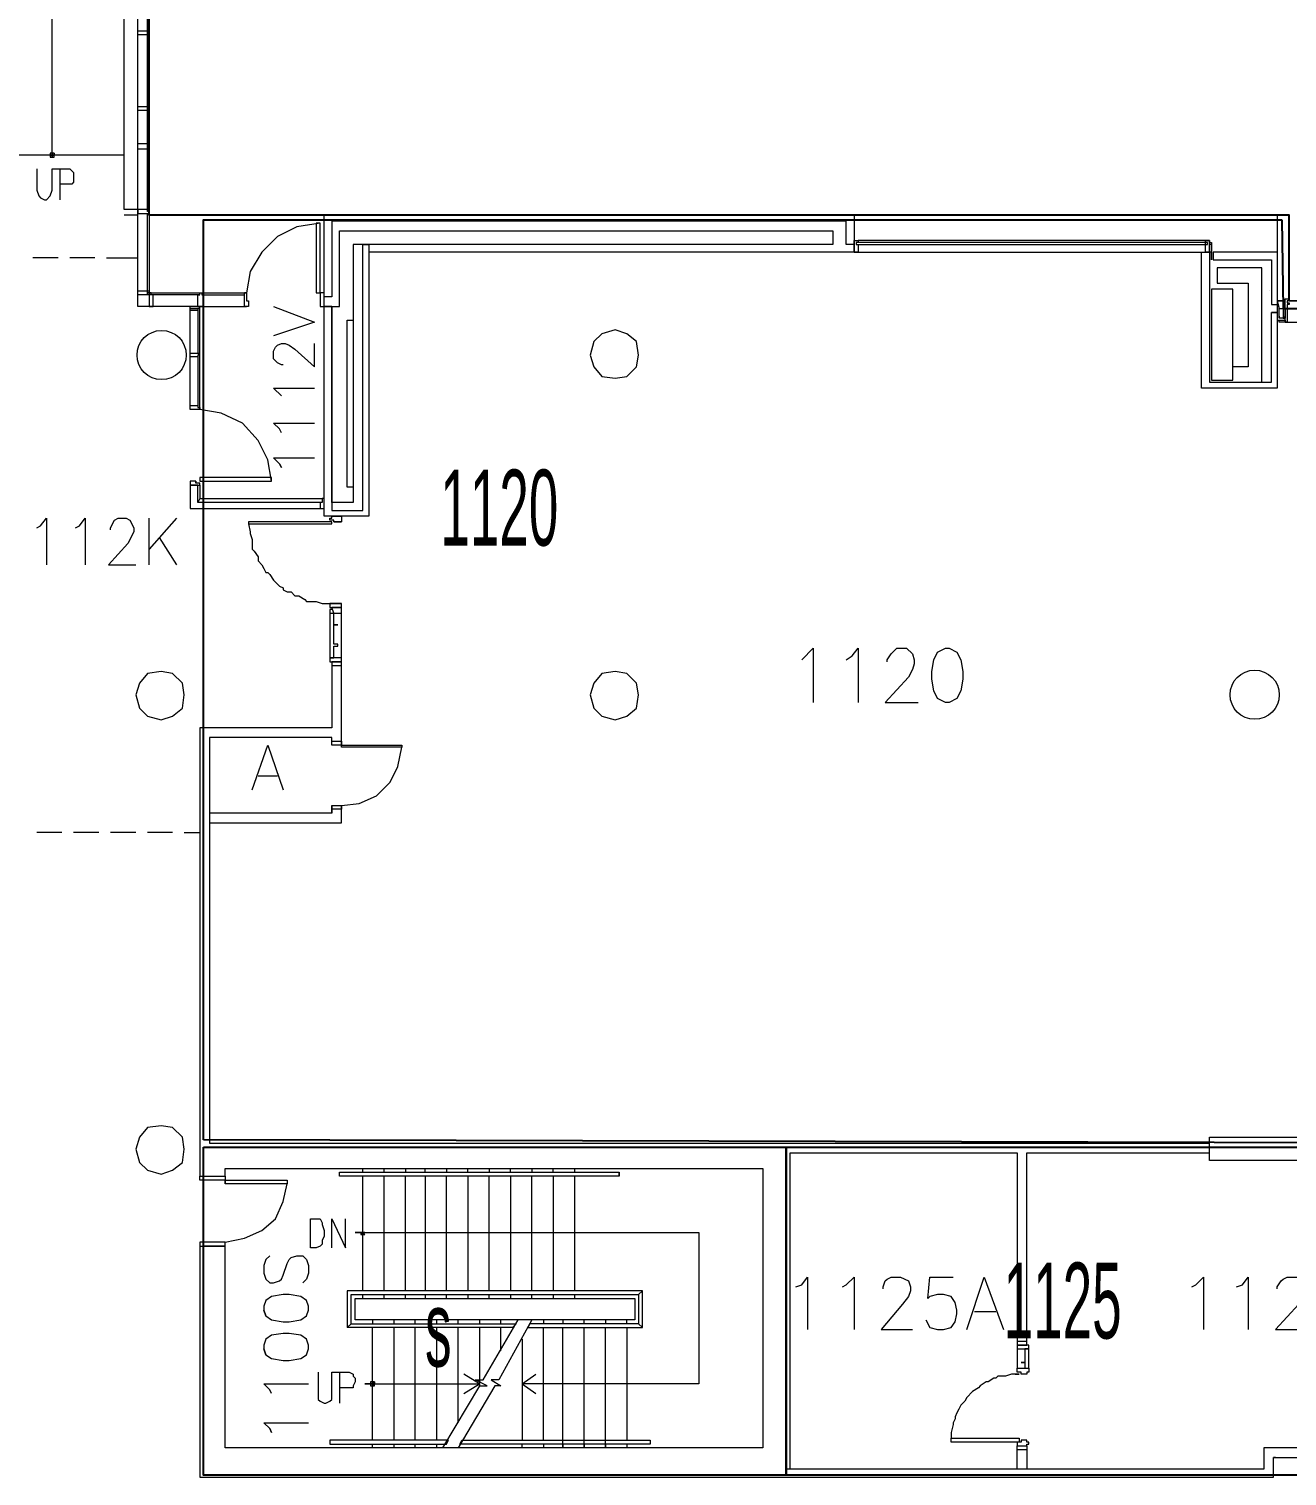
# Model space of a CAD drawing. Header units: metres. Extents: x 3 to 116, y 0 to 119.
# Drawn here: x 73.01 to 89.59, y 72.93 to 92.01 of the extents above; entities that cross this region are included whole.
import ezdxf

# ---------------------------------------------------------------- set-up
doc = ezdxf.new("R2010")
doc.units = ezdxf.units.M
doc.layers.add('Outside', color=7, linetype='Continuous')
doc.layers.add('PDF_Geometry', color=7, linetype='Continuous', transparency=0.8)
doc.styles.get("Standard").update_dxf_attribs({"font": 'arial.ttf', "width": 0.5, "height": 0.5})

msp = doc.modelspace()

# ---------------------------------------------------------------- linework, layer by layer
for points in [[(75.31, 77.365), (75.31, 89.49), (89.516, 89.49)], [(89.516, 89.49), (89.534, 88.322), (91.954, 88.322), (91.954, 77.321), (75.31, 77.365)]]:
    msp.add_lwpolyline(points)
for points in [[(75.31, 77.27), (82.985, 77.27), (82.985, 72.947), (75.31, 72.947)], [(82.985, 77.27), (92.655, 77.27), (92.655, 72.947), (82.985, 72.947)]]:
    msp.add_lwpolyline(points, close=True)
at = {"layer": 'Outside'}
msp.add_lwpolyline([(92.232, 88.408), (89.611, 88.424), (89.611, 89.55), (74.594, 89.55), (74.594, 96.457), (76.18, 96.457), (76.18, 96.215), (77.024, 95.408), (78.61, 95.382), (79.48, 96.201), (79.48, 96.508), (81.552, 96.508), (81.552, 98.989), (90.404, 98.913, 0.420713), (91.632, 100.115), (91.658, 101.292), (94.011, 101.266), (94.037, 107.022), (92.092, 107.048), (92.092, 118.074), (69.324, 118.074), (69.324, 82.054)], format="xyb", dxfattribs=at)
at = {"layer": 'PDF_Geometry', "lineweight": 5}
for points in [[(74.441, 89.626), (74.261, 89.626), (74.261, 96.482), (74.261, 104.541), (74.594, 104.541), (74.594, 104.464), (77.638, 104.439), (77.638, 103.748), (77.51, 103.748), (77.51, 104.285), (74.568, 104.311), (74.568, 101.676), (74.645, 101.676)], [(73.315, 90.343), (73.315, 98.785), (73.443, 98.606)], [(75.259, 88.322), (75.234, 88.322), (75.234, 88.296), (75.131, 88.296), (75.131, 88.347), (75.259, 88.347), (75.234, 88.347), (74.441, 88.347), (74.441, 96.406)], [(74.594, 96.431), (74.594, 88.526), (75.873, 88.526)], [(74.568, 89.601), (74.568, 94.947)], [(74.261, 90.343), (72.496, 90.343)], [(73.34, 90.368), (73.34, 90.343), (73.34, 90.368), (73.289, 90.368), (73.289, 90.317), (73.34, 90.317), (73.34, 90.343), (73.315, 90.343), (73.315, 90.317), (73.315, 90.343), (73.34, 90.343), (73.315, 90.343), (73.315, 90.368), (73.315, 90.343), (73.289, 90.343), (73.315, 90.343), (73.315, 90.317)], [(73.11, 90.164), (73.11, 89.882), (73.136, 89.805), (73.161, 89.78), (73.213, 89.754), (73.238, 89.754), (73.289, 89.805), (73.315, 89.882), (73.315, 90.164), (73.417, 90.164), (73.417, 89.754)], [(73.417, 90.164), (73.545, 90.164), (73.596, 90.112), (73.596, 89.984), (73.571, 89.959), (73.417, 89.959)], [(74.441, 89.55), (74.261, 89.55)], [(75.259, 88.501), (74.568, 88.501), (74.568, 89.575), (74.594, 89.575), (74.594, 89.601), (74.568, 89.601), (74.568, 89.626), (74.441, 89.626), (74.441, 89.575), (74.568, 89.575)], [(76.845, 89.447), (76.794, 89.447), (76.794, 88.526), (76.845, 88.526), (76.845, 89.447), (76.538, 89.396), (76.282, 89.268), (76.078, 89.064), (75.924, 88.808), (75.873, 88.526), (75.848, 88.526), (75.873, 88.526), (75.873, 88.424), (75.899, 88.424), (75.899, 88.347), (75.848, 88.347), (75.848, 88.526)], [(83.88, 89.55), (89.457, 89.55), (89.457, 89.064), (89.457, 88.373)], [(76.999, 88.347), (77.101, 88.347), (77.101, 89.345), (83.599, 89.345), (83.599, 89.166), (77.28, 89.166), (77.28, 88.168)], [(77.408, 89.166), (77.485, 89.166)], [(83.932, 89.064), (83.88, 89.064), (83.88, 89.217), (83.932, 89.217), (83.932, 89.191), (83.906, 89.191), (83.906, 89.166), (83.932, 89.166), (83.932, 89.064), (83.88, 89.064), (88.511, 89.064), (88.562, 89.064), (88.562, 89.217), (88.562, 89.191)], [(83.932, 89.166), (88.511, 89.166), (88.511, 89.191), (83.906, 89.191)], [(88.588, 89.064), (88.588, 88.961), (88.588, 89.064), (88.588, 88.961), (88.588, 89.166), (88.562, 89.166), (88.562, 89.191), (88.588, 89.191), (88.588, 89.064), (88.511, 89.064), (88.511, 89.166), (88.536, 89.166), (88.536, 89.191), (88.511, 89.191), (88.511, 89.217), (88.562, 89.217), (88.511, 89.217), (83.932, 89.217)], [(73.392, 88.987), (73.059, 88.987)], [(73.878, 88.987), (73.545, 88.987)], [(74.031, 88.987), (74.441, 88.987)], [(83.88, 89.064), (77.485, 89.064)], [(88.46, 89.064), (88.562, 89.064)], [(89.457, 89.064), (88.613, 89.064), (88.613, 88.961), (89.381, 88.961), (89.381, 88.373), (89.457, 88.373), (89.457, 88.27), (89.381, 88.27)], [(89.253, 87.349), (89.253, 88.859), (88.664, 88.859), (88.664, 88.654), (89.074, 88.654), (89.074, 87.554), (88.869, 87.554)], [(74.594, 88.501), (74.594, 88.347), (74.645, 88.347), (74.645, 88.501), (74.62, 88.501), (74.62, 88.526), (74.594, 88.526), (74.594, 88.501), (74.441, 88.501), (74.441, 88.552), (74.594, 88.552), (74.594, 88.526), (74.568, 88.526), (74.568, 88.501)], [(75.285, 88.501), (75.848, 88.501)], [(89.355, 88.552), (89.355, 88.552)], [(76.206, 86.045), (76.155, 86.326), (76.027, 86.582), (75.822, 86.812), (75.541, 86.94), (75.259, 86.991), (75.259, 87.017), (75.259, 86.991), (75.131, 86.991), (75.131, 87.042), (75.234, 87.042), (75.234, 87.017), (75.259, 87.017), (75.259, 86.991), (75.131, 86.991), (75.131, 87.042), (75.234, 87.042), (75.234, 87.017), (75.259, 87.017), (75.259, 88.347), (75.31, 88.347), (75.873, 88.347)], [(75.131, 87.042), (75.131, 88.322), (75.234, 88.322), (75.234, 87.733)], [(76.231, 88.347), (76.769, 88.143), (76.231, 87.963)], [(77.28, 85.968), (77.203, 85.968), (77.203, 88.168), (77.28, 88.168), (77.28, 85.763), (77.203, 85.763), (76.999, 85.763), (76.999, 88.347), (76.896, 88.347)], [(89.457, 88.424), (89.56, 88.424), (89.457, 88.424), (89.483, 88.322), (89.56, 88.322), (89.534, 88.322), (89.56, 88.322), (89.56, 88.194), (89.534, 88.194), (89.56, 88.194), (89.56, 88.219), (89.534, 88.194), (89.483, 88.194), (89.483, 88.219), (89.483, 88.194), (89.483, 88.322), (89.534, 88.322), (89.534, 88.194), (89.483, 88.194), (89.483, 88.322)], [(89.56, 88.143), (89.585, 88.143), (89.56, 88.143), (89.56, 88.45), (89.611, 88.45), (89.611, 88.424), (89.585, 88.424), (89.585, 88.398), (89.611, 88.398), (89.611, 88.373), (89.585, 88.373), (89.585, 88.143), (90.89, 88.143), (90.89, 88.45), (90.839, 88.45), (90.839, 88.424), (90.864, 88.424), (90.864, 88.398), (90.839, 88.398), (90.839, 88.373), (90.864, 88.373), (90.864, 88.143)], [(89.457, 88.168), (89.56, 88.168), (89.56, 88.143), (89.483, 88.143), (89.483, 88.168)], [(75.259, 87.708), (75.234, 87.708), (75.234, 87.682), (75.131, 87.682), (75.131, 87.733), (75.259, 87.733), (75.234, 87.708), (75.234, 87.042)], [(76.359, 87.58), (76.334, 87.58), (76.282, 87.605), (76.231, 87.656), (76.231, 87.759), (76.257, 87.81), (76.282, 87.836), (76.334, 87.861), (76.385, 87.861), (76.436, 87.836), (76.513, 87.784), (76.769, 87.554), (76.769, 87.861)], [(76.334, 87.17), (76.231, 87.273), (76.769, 87.273)], [(76.334, 86.684), (76.308, 86.736), (76.231, 86.812), (76.769, 86.812)], [(76.308, 86.275), (76.334, 86.224), (76.308, 86.275), (76.231, 86.352), (76.769, 86.352)], [(75.208, 86.045), (75.208, 86.019), (75.208, 86.045), (75.131, 86.045), (75.131, 85.994), (75.259, 85.994), (75.259, 86.019), (75.208, 86.019)], [(75.259, 85.994), (75.259, 85.815), (75.234, 85.763), (75.234, 85.994), (75.131, 85.994), (75.131, 85.687), (76.845, 85.687)], [(75.259, 85.815), (76.871, 85.815), (76.871, 85.763), (75.234, 85.763)], [(73.11, 85.431), (73.161, 85.456), (73.238, 85.559), (73.238, 84.945)], [(73.622, 85.431), (73.673, 85.456), (73.75, 85.559), (73.75, 84.945)], [(74.082, 85.405), (74.082, 85.431), (74.134, 85.533), (74.185, 85.559), (74.287, 85.559), (74.338, 85.533), (74.389, 85.431), (74.389, 85.38), (74.313, 85.226), (74.057, 84.945), (74.415, 84.945)], [(74.594, 84.945), (74.594, 85.559)], [(74.952, 85.559), (74.594, 85.149)], [(75.899, 85.508), (75.899, 85.482), (76.999, 85.482), (76.999, 85.508), (75.899, 85.508), (75.899, 85.482), (75.924, 85.38), (75.924, 85.354), (75.95, 85.277), (75.95, 85.149), (75.975, 85.124), (76.027, 85.047), (76.027, 84.996), (76.078, 84.945), (76.103, 84.894), (76.129, 84.842), (76.155, 84.842), (76.18, 84.817), (76.231, 84.74), (76.308, 84.663), (76.359, 84.638), (76.359, 84.612), (76.41, 84.587), (76.462, 84.587), (76.513, 84.535), (76.564, 84.535), (76.641, 84.484), (76.666, 84.459), (76.794, 84.459), (76.871, 84.433), (77.127, 84.433), (76.973, 84.433), (76.973, 84.382), (77.127, 84.382), (77.127, 84.433)], [(77.024, 85.508), (77.127, 85.508), (77.024, 85.508), (77.024, 85.533), (76.973, 85.533), (76.973, 85.559), (76.999, 85.559), (76.999, 85.584), (77.127, 85.584), (77.127, 85.508)], [(74.722, 85.303), (74.952, 84.945)], [(76.973, 84.305), (76.973, 83.717), (77.024, 83.717), (77.024, 83.87), (77.076, 83.87), (77.076, 83.896), (77.024, 83.896), (77.024, 84.152), (77.076, 84.152), (77.024, 84.152), (77.024, 84.305), (76.999, 84.382), (76.999, 84.356), (76.973, 84.356), (76.973, 84.305), (77.127, 84.305), (77.127, 84.382), (76.999, 84.382)], [(77.127, 83.717), (77.127, 84.305)], [(83.19, 83.691), (83.343, 83.845), (83.343, 83.128)], [(83.778, 83.691), (83.855, 83.742), (83.932, 83.845), (83.932, 83.128)], [(84.315, 83.666), (84.315, 83.691), (84.367, 83.768), (84.443, 83.845), (84.571, 83.845), (84.648, 83.768), (84.674, 83.691), (84.674, 83.64), (84.648, 83.563), (84.597, 83.461), (84.29, 83.128), (84.725, 83.128)], [(76.999, 82.617), (77.127, 82.617), (77.127, 82.566), (77.127, 83.666), (76.999, 83.666), (76.999, 82.796), (75.259, 82.796), (75.259, 76.886)], [(77.127, 83.666), (76.999, 83.666), (77.127, 83.666), (77.127, 83.717), (76.973, 83.717), (76.973, 83.666), (76.999, 83.666)], [(77.127, 83.614), (76.999, 83.614)], [(77.127, 82.54), (77.127, 82.566), (76.999, 82.566), (76.999, 82.668), (75.387, 82.668), (75.387, 77.321), (88.562, 77.321)], [(76.999, 81.67), (75.387, 81.67), (75.387, 81.542), (77.127, 81.542), (77.127, 81.773), (77.357, 81.798), (77.587, 81.9), (77.766, 82.08), (77.869, 82.284), (77.92, 82.54)], [(75.95, 81.977), (76.155, 82.566), (76.359, 81.977)], [(76.282, 82.156), (76.027, 82.156)], [(76.999, 81.773), (76.999, 81.67), (76.999, 81.773), (77.127, 81.773), (77.127, 81.721), (76.999, 81.721)], [(73.443, 81.414), (73.11, 81.414)], [(73.929, 81.414), (73.596, 81.414)], [(74.415, 81.414), (74.082, 81.414)], [(74.901, 81.414), (74.568, 81.414)], [(75.055, 81.414), (75.259, 81.414)], [(83.036, 73.023), (83.036, 77.193), (86.029, 77.193), (86.029, 74.661), (86.157, 74.661), (86.157, 77.193), (88.562, 77.193)], [(77.408, 76.937), (77.408, 76.989)], [(77.408, 75.377), (77.408, 76.886)], [(77.689, 76.937), (77.689, 76.989)], [(77.689, 75.377), (77.689, 76.886)], [(77.971, 76.989), (77.971, 76.937)], [(77.971, 75.377), (77.971, 76.886)], [(78.227, 76.937), (78.227, 76.989)], [(78.227, 76.886), (78.227, 75.377)], [(78.508, 76.989), (78.508, 76.937)], [(78.508, 75.377), (78.508, 76.886)], [(78.79, 76.937), (78.79, 76.989)], [(78.79, 76.886), (78.79, 75.377)], [(79.071, 76.989), (79.071, 76.937)], [(79.071, 75.377), (79.071, 76.886)], [(79.352, 76.937), (79.352, 76.989)], [(79.352, 76.886), (79.352, 75.377)], [(79.634, 76.989), (79.634, 76.937)], [(79.634, 75.377), (79.634, 76.886)], [(79.915, 76.937), (79.915, 76.989)], [(79.915, 76.886), (79.915, 75.377)], [(80.197, 76.989), (80.197, 76.937)], [(80.197, 76.886), (80.197, 75.377)], [(80.785, 76.886), (80.785, 76.937)], [(75.592, 76.835), (75.592, 76.784)], [(75.592, 76.016), (75.848, 76.068), (76.078, 76.17), (76.257, 76.323), (76.359, 76.554), (76.41, 76.784)], [(76.999, 75.94), (76.999, 76.323), (77.178, 75.94), (77.178, 76.323)], [(77.434, 76.144), (77.383, 76.144), (77.383, 76.119), (77.408, 76.119), (77.434, 76.144), (77.383, 76.144), (77.408, 76.144), (77.383, 76.119), (77.434, 76.119), (77.408, 76.144), (77.306, 76.144), (81.834, 76.144), (81.834, 74.149), (79.506, 74.149), (79.685, 74.021)], [(75.259, 75.965), (75.259, 72.921), (89.406, 72.921), (89.406, 73.177), (90.353, 73.177), (90.353, 72.947), (90.225, 72.947), (90.225, 72.921), (90.481, 72.921), (90.481, 73.305), (89.278, 73.305), (89.278, 73.023), (82.985, 73.023)], [(76.129, 75.786), (76.18, 75.837), (76.129, 75.786), (76.103, 75.709), (76.103, 75.607), (76.129, 75.53), (76.18, 75.479), (76.231, 75.479), (76.308, 75.505), (76.334, 75.53), (76.359, 75.582), (76.41, 75.735), (76.436, 75.786), (76.462, 75.812), (76.538, 75.837), (76.615, 75.837), (76.666, 75.786), (76.692, 75.709), (76.692, 75.607), (76.666, 75.53), (76.615, 75.479)], [(83.113, 75.428), (83.19, 75.454), (83.266, 75.556), (83.266, 74.865)], [(83.727, 75.428), (83.778, 75.454), (83.88, 75.556), (83.88, 74.865)], [(84.264, 75.402), (84.264, 75.428), (84.29, 75.505), (84.315, 75.53), (84.367, 75.556), (84.494, 75.556), (84.597, 75.505), (84.622, 75.428), (84.622, 75.377), (84.597, 75.3), (84.52, 75.198), (84.239, 74.865), (84.648, 74.865)], [(84.827, 74.993), (84.878, 74.891), (84.98, 74.865), (85.057, 74.865), (85.16, 74.891), (85.211, 74.968), (85.236, 75.07), (85.236, 75.121), (85.211, 75.223), (85.16, 75.3), (85.057, 75.326), (84.98, 75.326), (84.878, 75.3), (84.853, 75.275), (84.878, 75.556), (85.185, 75.556)], [(85.364, 74.865), (85.594, 75.556), (85.85, 74.865)], [(88.332, 75.428), (88.383, 75.454), (88.485, 75.556), (88.485, 74.865)], [(88.92, 75.428), (88.997, 75.454), (89.074, 75.556), (89.074, 74.865)], [(89.457, 75.402), (89.457, 75.428), (89.509, 75.505), (89.534, 75.53), (89.585, 75.556), (89.713, 75.556), (89.764, 75.53), (89.79, 75.505), (89.816, 75.428), (89.816, 75.377), (89.79, 75.3), (89.739, 75.198), (89.432, 74.865), (89.867, 74.865)], [(81.041, 75.326), (81.041, 74.942), (81.092, 74.891), (81.092, 75.377)], [(76.129, 75.044), (76.103, 75.121), (76.129, 75.044), (76.206, 74.993), (76.359, 74.968), (76.436, 74.968), (76.589, 74.993), (76.666, 75.044), (76.692, 75.121), (76.692, 75.172), (76.666, 75.249), (76.589, 75.3), (76.436, 75.326), (76.359, 75.326), (76.206, 75.3), (76.129, 75.249), (76.103, 75.172), (76.103, 75.121)], [(77.408, 75.275), (77.408, 75.326)], [(77.689, 75.275), (77.689, 75.326)], [(77.971, 75.275), (77.971, 75.326)], [(78.227, 75.326), (78.227, 75.275)], [(78.508, 75.275), (78.508, 75.326)], [(78.79, 75.326), (78.79, 75.275)], [(79.071, 75.275), (79.071, 75.326)], [(79.352, 75.326), (79.352, 75.275)], [(79.634, 75.275), (79.634, 75.326)], [(79.915, 75.326), (79.915, 75.275)], [(80.197, 75.326), (80.197, 75.275)], [(77.536, 74.993), (77.536, 74.942)], [(77.817, 74.993), (77.817, 74.942)], [(78.099, 74.942), (78.099, 74.993)], [(78.38, 74.993), (78.38, 74.942)], [(78.662, 74.942), (78.662, 74.993)], [(79.634, 74.993), (79.199, 74.2), (79.097, 74.2), (79.224, 74.123), (79.148, 74.123), (78.662, 73.305)], [(78.943, 74.891), (78.943, 74.123), (79.045, 74.123), (78.892, 74.2), (78.994, 74.2), (79.455, 74.993)], [(78.943, 74.993), (78.943, 74.942)], [(79.224, 74.942), (79.224, 74.993)], [(79.787, 74.993), (79.787, 74.942)], [(80.043, 74.993), (80.043, 74.942)], [(80.324, 74.942), (80.324, 74.993)], [(80.606, 74.993), (80.606, 74.942)], [(80.887, 74.942), (80.887, 74.993)], [(85.748, 75.096), (85.467, 75.096)], [(76.129, 74.533), (76.103, 74.609), (76.129, 74.533), (76.206, 74.482), (76.359, 74.456), (76.436, 74.456), (76.589, 74.482), (76.666, 74.533), (76.692, 74.609), (76.692, 74.661), (76.666, 74.737), (76.589, 74.789), (76.436, 74.814), (76.359, 74.814), (76.206, 74.789), (76.129, 74.737), (76.103, 74.661), (76.103, 74.609)], [(77.255, 74.942), (79.429, 74.942), (79.378, 74.891), (77.203, 74.891)], [(77.536, 73.407), (77.536, 74.891)], [(77.817, 74.891), (77.817, 73.407)], [(78.099, 73.407), (78.099, 74.891)], [(78.38, 74.891), (78.38, 73.407)], [(78.662, 73.637), (78.662, 74.891)], [(79.224, 74.584), (79.224, 74.891)], [(81.041, 74.942), (79.608, 74.942), (79.583, 74.891), (81.092, 74.891)], [(79.787, 73.407), (79.787, 74.891)], [(80.043, 73.356), (80.043, 73.305), (80.043, 74.891)], [(80.324, 73.356), (80.324, 73.305), (80.324, 74.891)], [(80.606, 73.356), (80.606, 73.305), (80.606, 74.891)], [(80.887, 74.891), (80.887, 73.407)], [(79.506, 74.737), (79.506, 73.407)], [(86.029, 74.712), (86.157, 74.712)], [(86.029, 74.609), (86.029, 74.354)], [(86.157, 74.661), (86.055, 74.661)], [(86.183, 74.354), (86.183, 74.609), (86.132, 74.609), (86.132, 74.43), (86.081, 74.43), (86.132, 74.43), (86.132, 74.354)], [(76.82, 74.302), (76.82, 73.944), (76.845, 73.919), (76.896, 73.893), (76.922, 73.893), (76.973, 73.919), (76.999, 73.944), (76.999, 74.302), (77.101, 74.302), (77.101, 73.893)], [(77.101, 74.302), (77.229, 74.302), (77.28, 74.277), (77.28, 74.251), (77.306, 74.226), (77.306, 74.175), (77.28, 74.123), (77.28, 74.098), (77.101, 74.098)], [(77.562, 74.175), (77.562, 74.149), (77.562, 74.175), (77.51, 74.175), (77.51, 74.123), (77.562, 74.123), (77.562, 74.149), (77.536, 74.149), (77.562, 74.175), (77.536, 74.175), (77.536, 74.149), (77.51, 74.149), (77.536, 74.149), (77.536, 74.123), (77.536, 74.149), (77.562, 74.123), (77.562, 74.149), (77.434, 74.149), (78.943, 74.149), (78.738, 74.277)], [(79.506, 74.149), (79.685, 74.277)], [(86.004, 74.277), (86.055, 74.277), (85.953, 74.277), (85.876, 74.251), (85.774, 74.251), (85.748, 74.226), (85.722, 74.226), (85.646, 74.175), (85.62, 74.175), (85.543, 74.123), (85.518, 74.098), (85.441, 74.047), (85.364, 73.97), (85.339, 73.919), (85.287, 73.868), (85.262, 73.816), (85.236, 73.765), (85.211, 73.714), (85.211, 73.688), (85.185, 73.637), (85.185, 73.612), (85.16, 73.509), (85.16, 73.433)], [(76.206, 74.021), (76.18, 74.072), (76.103, 74.149), (76.692, 74.149)], [(78.738, 74.021), (78.943, 74.149), (78.943, 74.123), (78.457, 73.305)], [(76.18, 73.561), (76.206, 73.509), (76.18, 73.561), (76.103, 73.637), (76.692, 73.637)], [(77.536, 73.305), (77.536, 73.356)], [(77.817, 73.356), (77.817, 73.305)], [(78.099, 73.305), (78.099, 73.356)], [(78.38, 73.356), (78.38, 73.305)], [(79.506, 73.305), (79.506, 73.356)], [(79.787, 73.356), (79.787, 73.305)], [(80.887, 73.356), (80.887, 73.305)], [(86.029, 73.33), (86.157, 73.33)], [(86.029, 73.023), (86.029, 73.33), (86.157, 73.33), (86.157, 73.023)], [(86.157, 73.279), (86.029, 73.279)], [(89.432, 73.177), (89.406, 73.177)]]:
    msp.add_lwpolyline(points, dxfattribs=at)
for points in [[(74.568, 91.929), (74.441, 91.929), (74.441, 91.98), (74.568, 91.98), (74.568, 91.954), (74.594, 91.954), (74.568, 91.954)], [(74.568, 90.931), (74.441, 90.931), (74.441, 90.982), (74.568, 90.982), (74.568, 90.957), (74.594, 90.957), (74.568, 90.957)], [(74.568, 90.419), (74.441, 90.419), (74.441, 90.496), (74.568, 90.496), (74.568, 90.471), (74.594, 90.471), (74.594, 90.445), (74.568, 90.445)], [(83.778, 89.473), (76.999, 89.473), (76.999, 88.475), (76.896, 88.475), (76.896, 89.55), (83.88, 89.55), (83.88, 89.064), (83.88, 89.166), (83.778, 89.166)], [(77.408, 85.661), (77.408, 89.166), (77.485, 89.166), (77.485, 85.584), (76.896, 85.584), (76.896, 88.347), (76.999, 88.347), (76.999, 85.661)], [(88.562, 87.349), (89.381, 87.349), (89.381, 88.27), (89.457, 88.27), (89.457, 87.273), (88.46, 87.273), (88.46, 89.064), (88.562, 89.064)], [(75.31, 88.501), (75.31, 88.347), (75.234, 88.347), (75.234, 88.501), (75.259, 88.501), (75.259, 88.526), (75.285, 88.526), (75.285, 88.501)], [(75.848, 88.526), (75.873, 88.526), (75.873, 88.424), (75.899, 88.424), (75.899, 88.347), (75.848, 88.347)], [(76.845, 88.424), (76.845, 88.347), (76.896, 88.347), (76.896, 88.526), (76.845, 88.526)], [(88.869, 87.375), (88.869, 88.577), (88.588, 88.577), (88.588, 87.375)], [(81.041, 87.708), (81.015, 87.887), (80.887, 87.989), (80.734, 88.04), (80.555, 87.989), (80.452, 87.887), (80.401, 87.708), (80.452, 87.554), (80.555, 87.426), (80.734, 87.401), (80.887, 87.426), (81.015, 87.554)], [(76.206, 86.045), (76.206, 86.096), (75.259, 86.096), (75.259, 86.045)], [(76.871, 85.763), (76.845, 85.763), (76.845, 85.687), (76.896, 85.687), (76.896, 85.815), (76.871, 85.815)], [(85.083, 83.845), (85.134, 83.845), (85.236, 83.794), (85.287, 83.691), (85.313, 83.538), (85.313, 83.435), (85.287, 83.282), (85.236, 83.18), (85.134, 83.128), (85.083, 83.128), (84.98, 83.18), (84.929, 83.282), (84.904, 83.435), (84.904, 83.538), (84.929, 83.691), (84.98, 83.794)], [(75.055, 83.231), (75.029, 83.384), (74.901, 83.512), (74.748, 83.538), (74.568, 83.512), (74.466, 83.384), (74.415, 83.231), (74.466, 83.052), (74.568, 82.949), (74.748, 82.898), (74.901, 82.949), (75.029, 83.052)], [(81.041, 83.231), (81.015, 83.384), (80.887, 83.512), (80.734, 83.538), (80.555, 83.512), (80.452, 83.384), (80.401, 83.231), (80.452, 83.052), (80.555, 82.949), (80.734, 82.898), (80.887, 82.949), (81.015, 83.052)], [(77.127, 82.54), (77.127, 82.566), (77.92, 82.566), (77.92, 82.54)], [(75.055, 77.244), (75.029, 77.398), (74.901, 77.526), (74.748, 77.551), (74.568, 77.526), (74.466, 77.398), (74.415, 77.244), (74.466, 77.065), (74.568, 76.963), (74.748, 76.912), (74.901, 76.963), (75.029, 77.065)], [(75.055, 77.244), (75.029, 77.398), (74.901, 77.526), (74.748, 77.551), (74.568, 77.526), (74.466, 77.398), (74.415, 77.244), (74.466, 77.065), (74.568, 76.963), (74.748, 76.912), (74.901, 76.963), (75.029, 77.065)], [(75.055, 77.244), (75.029, 77.398), (74.901, 77.526), (74.748, 77.551), (74.568, 77.526), (74.466, 77.398), (74.415, 77.244), (74.466, 77.065), (74.568, 76.963), (74.748, 76.912), (74.901, 76.963), (75.029, 77.065)], [(75.31, 77.27), (75.31, 76.886), (75.592, 76.886), (75.592, 76.989), (82.678, 76.989), (82.678, 73.305), (75.592, 73.305), (75.592, 75.965), (75.31, 75.965), (75.31, 72.947), (82.985, 72.947), (82.985, 77.27)], [(88.562, 77.091), (88.562, 77.398), (89.764, 77.398), (89.764, 77.091)], [(75.259, 76.835), (75.259, 76.886), (75.592, 76.886), (75.592, 76.835)], [(77.101, 76.937), (80.785, 76.937), (80.785, 76.886), (77.101, 76.886)], [(75.592, 76.784), (75.592, 76.835), (76.41, 76.835), (76.41, 76.784)], [(76.717, 75.94), (76.717, 76.323), (76.845, 76.323), (76.871, 76.272), (76.871, 76.247), (76.896, 76.17), (76.896, 76.093), (76.871, 76.042), (76.871, 75.991), (76.845, 75.965), (76.794, 75.94)], [(75.592, 75.965), (75.592, 76.016), (75.259, 76.016), (75.259, 75.965)], [(77.203, 75.377), (77.203, 74.891), (77.255, 74.942), (77.255, 75.326), (81.041, 75.326), (81.092, 75.377)], [(77.306, 74.993), (77.306, 75.275), (80.99, 75.275), (80.99, 74.993)], [(86.157, 74.661), (86.029, 74.661), (86.029, 74.609), (86.183, 74.609), (86.183, 74.661)], [(86.157, 74.277), (86.081, 74.277), (86.081, 74.302), (86.029, 74.302), (86.029, 74.354), (86.183, 74.354), (86.183, 74.302), (86.157, 74.302)], [(85.16, 73.381), (85.16, 73.433), (86.055, 73.433), (86.055, 73.381)], [(76.973, 73.356), (78.508, 73.356), (78.534, 73.407), (76.973, 73.407)], [(81.194, 73.356), (78.687, 73.356), (78.713, 73.407), (81.194, 73.407)], [(86.157, 73.407), (86.081, 73.407), (86.081, 73.381), (86.029, 73.381), (86.029, 73.33), (86.157, 73.33), (86.157, 73.356), (86.183, 73.356), (86.183, 73.381), (86.157, 73.381)]]:
    msp.add_lwpolyline(points, close=True, dxfattribs=at)
for centre in [(74.756, 87.708), (89.159, 83.231)]:
    msp.add_circle(centre, 0.324, dxfattribs=at)

# ---------------------------------------------------------------- texts
at = {"char_height": 1, "attachment_point": 1}
for s, width, insert in [('1120', 6.50082, (78.429, 86.197)), ('1125', 3.12106, (85.852, 75.747)), ('s', 2.37917, (78.227, 75.377))]:
    msp.add_mtext_dynamic_manual_height_columns(s, width=width, gutter_width=5, heights=[0], dxfattribs=dict(at, insert=insert))

doc.saveas('drawing.dxf')
